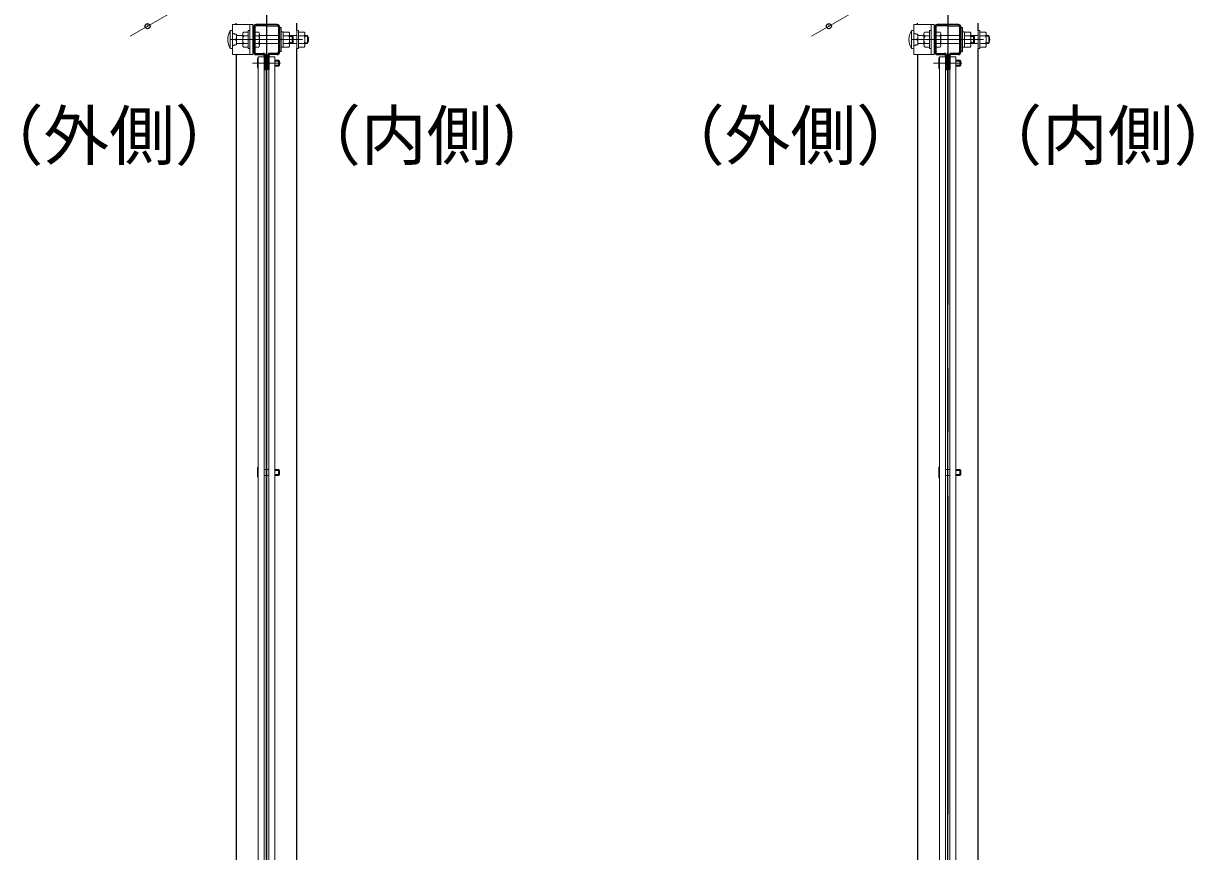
# Model space of a CAD drawing. Units: millimetres, scale not verified. Extents: x -4200 to 4200, y -2970 to 2970.
# Drawn here: x -484 to 684, y 1164 to 1991 of the extents above; entities that cross this region are included whole.
import ezdxf
from ezdxf.enums import TextEntityAlignment as Align

# ---------------------------------------------------------------- set-up
doc = ezdxf.new("R2010")
doc.units = ezdxf.units.MM
doc.header["$LTSCALE"] = 10
doc.header["$PDMODE"] = 32
doc.header["$PDSIZE"] = 5
doc.linetypes.add('USER1', pattern=[50.8, 31.75, -6.35, 6.35, -6.35])
for name, color, linetype, lineweight in [('0-0_D-BMK', 2, 'USER1', 13), ('0-2_D-STR-TXT', 7, 'Continuous', 13), ('0-3_D-STR-DIM', 7, 'Continuous', 13), ('0-4_D-STR1', 1, 'Continuous', 25), ('0-5_D-STR3', 3, 'Continuous', 13), ('0-6_D-STR2', 7, 'Continuous', 13), ('0-8_Defpoints', 8, 'Continuous', 25), ('0-C_CENTER', 2, 'USER1', 25)]:
    doc.layers.add(name, color=color, linetype=linetype, lineweight=lineweight)
doc.styles.add('ＭＳ ゴシック', font='')
doc.styles.get('ＭＳ ゴシック').set_extended_font_data('MS Gothic')

msp = doc.modelspace()

# ---------------------------------------------------------------- linework, layer by layer
at = {"layer": '0-0_D-BMK'}
for p, q in [((-276.7, 1974.45), (-205.2, 1974.45)), ((403.3, 1974.45), (474.8, 1974.45)), ((-255.06, 1950.95), (-226.85, 1950.95)), ((424.94, 1950.95), (453.15, 1950.95))]:
    msp.add_line(p, q, dxfattribs=at)
at = {"layer": '0-3_D-STR-DIM'}
for p, q in [((-270.77, 2039.1), (-376.94, 1977.8)), ((409.23, 2039.1), (303.06, 1977.8))]:
    msp.add_line(p, q, dxfattribs=at)
at = {"layer": '0-4_D-STR1'}
for p, q in [((-271.2, 1989.45), (-271.2, 1990.86)), ((-253.95, 1987.05), (-253.95, 1961.85)), ((-252.75, 1987.05), (-252.75, 1961.85)), ((-240.95, 1988.25), (-251.55, 1988.25)), ((-240.95, 1988.25), (-230.35, 1988.25)), ((-229.15, 1987.05), (-229.15, 1961.85)), ((-227.95, 1987.05), (-227.95, 1961.85)), ((-210.7, 1983.45), (-210.7, 1990.86)), ((408.8, 1989.45), (408.8, 1990.86)), ((426.05, 1987.05), (426.05, 1961.85)), ((427.25, 1987.05), (427.25, 1961.85)), ((439.05, 1988.25), (428.45, 1988.25)), ((439.05, 1988.25), (449.65, 1988.25)), ((450.85, 1987.05), (450.85, 1961.85)), ((452.05, 1987.05), (452.05, 1961.85)), ((469.3, 1983.45), (469.3, 1990.86)), ((-210.7, 1109.95), (-210.7, 1965.45)), ((469.3, 1109.95), (469.3, 1965.45)), ((-271.2, 1959.45), (-271.2, 1131.95)), ((-251.55, 1960.65), (-244.35, 1960.65)), ((-251.55, 1959.45), (-244.35, 1959.45)), ((-243.15, 1958.25), (-243.15, 1944.45)), ((-243.15, 1954.45), (-241.95, 1954.45)), ((-241.95, 1958.25), (-241.95, 1944.45)), ((-239.95, 1958.25), (-239.95, 1944.45)), ((-239.95, 1954.45), (-238.75, 1954.45)), ((-238.75, 1958.25), (-238.75, 1944.45)), ((-230.35, 1960.65), (-237.55, 1960.65)), ((-230.35, 1959.45), (-237.55, 1959.45)), ((408.8, 1959.45), (408.8, 1131.95)), ((428.45, 1960.65), (435.65, 1960.65)), ((428.45, 1959.45), (435.65, 1959.45)), ((436.85, 1958.25), (436.85, 1944.45)), ((436.85, 1954.45), (438.05, 1954.45)), ((438.05, 1958.25), (438.05, 1944.45)), ((440.05, 1958.25), (440.05, 1944.45)), ((440.05, 1954.45), (441.25, 1954.45)), ((441.25, 1958.25), (441.25, 1944.45)), ((449.65, 1960.65), (442.45, 1960.65)), ((449.65, 1959.45), (442.45, 1959.45)), ((-243.15, 1947.45), (-241.95, 1947.45)), ((-243.15, 1944.45), (-241.95, 1944.45)), ((-239.95, 1947.45), (-238.75, 1947.45)), ((-238.75, 1944.45), (-239.95, 1944.45)), ((436.85, 1947.45), (438.05, 1947.45)), ((436.85, 1944.45), (438.05, 1944.45)), ((440.05, 1947.45), (441.25, 1947.45)), ((441.25, 1944.45), (440.05, 1944.45))]:
    msp.add_line(p, q, dxfattribs=at)
for points in [[(-230.35, 1989.45), (-240.95, 1989.45), (-251.55, 1989.45)], [(449.65, 1989.45), (439.05, 1989.45), (428.45, 1989.45)]]:
    msp.add_lwpolyline(points, dxfattribs=at)
for centre, radius, start, end in [((-251.55, 1987.05), 2.4, 90, 180), ((-251.55, 1987.05), 1.2, 90, 180), ((-230.35, 1987.05), 2.4, 0, 90), ((-230.35, 1987.05), 1.2, 0, 90), ((428.45, 1987.05), 2.4, 90, 180), ((428.45, 1987.05), 1.2, 90, 180), ((449.65, 1987.05), 2.4, 0, 90), ((449.65, 1987.05), 1.2, 0, 90), ((-251.55, 1961.85), 2.4, 180, 270), ((-251.55, 1961.85), 1.2, 180, 270), ((-244.35, 1958.25), 2.4, 0, 90), ((-244.35, 1958.25), 1.2, 0, 90), ((-237.55, 1958.25), 2.4, 90, 180), ((-237.55, 1958.25), 1.2, 90, 180), ((-230.35, 1961.85), 2.4, 270, 0), ((-230.35, 1961.85), 1.2, 270, 0), ((428.45, 1961.85), 2.4, 180, 270), ((428.45, 1961.85), 1.2, 180, 270), ((435.65, 1958.25), 2.4, 0, 90), ((435.65, 1958.25), 1.2, 0, 90), ((442.45, 1958.25), 2.4, 90, 180), ((442.45, 1958.25), 1.2, 90, 180), ((449.65, 1961.85), 2.4, 270, 0), ((449.65, 1961.85), 1.2, 270, 0)]:
    msp.add_arc(centre, radius, start, end, dxfattribs=at)
at = {"layer": '0-5_D-STR3'}
for p, q in [((-257.65, 1989.45), (-257.65, 1959.45)), ((-227.95, 1986.45), (-226.35, 1986.45)), ((-227.95, 1986.45), (-226.35, 1986.45)), ((-226.35, 1962.45), (-226.35, 1986.45)), ((422.35, 1989.45), (422.35, 1959.45)), ((452.05, 1986.45), (453.65, 1986.45)), ((452.05, 1986.45), (453.65, 1986.45)), ((453.65, 1962.45), (453.65, 1986.45)), ((-277.1, 1983.45), (-277.1, 1965.45)), ((-277.1, 1983.45), (-276, 1983.45)), ((-274.9, 1980.39), (-273.4, 1980.39)), ((-272.15, 1974.45), (-274.9, 1974.45)), ((-270.9, 1979.77), (-272.78, 1979.77)), ((-270.9, 1979.77), (-270.9, 1969.13)), ((-270.9, 1978.45), (-264.75, 1978.45)), ((-264.75, 1980.08), (-264.75, 1968.82)), ((-263.67, 1981.95), (-259.25, 1981.95)), ((-263.67, 1978.21), (-259.25, 1978.21)), ((-259.25, 1983.45), (-259.25, 1965.45)), ((-257.65, 1983.45), (-259.25, 1983.45)), ((-254.45, 1981.95), (-253.95, 1981.95)), ((-254.45, 1978.2), (-253.95, 1978.2)), ((-252.75, 1981.95), (-248.65, 1981.95)), ((-252.75, 1978.2), (-248.65, 1978.2)), ((-247.95, 1980.23), (-247.95, 1968.68)), ((-247.95, 1978.45), (-229.15, 1978.45)), ((-226.35, 1982.15), (-224.35, 1982.15)), ((-224.35, 1966.75), (-224.35, 1982.15)), ((-224.35, 1981.95), (-218.55, 1981.95)), ((-224.35, 1978.2), (-218.55, 1978.2)), ((-217.85, 1980.23), (-217.85, 1968.68)), ((-217.85, 1978.45), (-210.7, 1978.45)), ((-217.85, 1977.45), (-214.25, 1977.45)), ((-215.25, 1978.45), (-214.25, 1977.45)), ((-214.25, 1977.45), (-214.25, 1971.45)), ((-210.7, 1983.45), (-210.7, 1965.45)), ((-209.1, 1981.95), (-209.1, 1966.95)), ((-209.1, 1981.95), (-203.3, 1981.95)), ((-209.1, 1978.2), (-203.3, 1978.2)), ((-202.6, 1980.23), (-202.6, 1968.68)), ((-202.6, 1978.45), (-199.9, 1978.45)), ((-202.6, 1977.77), (-199.58, 1977.77)), ((-199.9, 1978.45), (-199.9, 1970.45)), ((402.9, 1983.45), (402.9, 1965.45)), ((402.9, 1983.45), (404, 1983.45)), ((405.1, 1980.39), (406.6, 1980.39)), ((407.85, 1974.45), (405.1, 1974.45)), ((409.1, 1979.77), (407.22, 1979.77)), ((409.1, 1979.77), (409.1, 1969.13)), ((409.1, 1978.45), (415.25, 1978.45)), ((415.25, 1980.08), (415.25, 1968.82)), ((416.33, 1981.95), (420.75, 1981.95)), ((416.33, 1978.21), (420.75, 1978.21)), ((420.75, 1983.45), (420.75, 1965.45)), ((422.35, 1983.45), (420.75, 1983.45)), ((425.55, 1981.95), (426.05, 1981.95)), ((425.55, 1978.2), (426.05, 1978.2)), ((427.25, 1981.95), (431.35, 1981.95)), ((427.25, 1978.2), (431.35, 1978.2)), ((432.05, 1980.23), (432.05, 1968.68)), ((432.05, 1978.45), (450.85, 1978.45)), ((453.65, 1982.15), (455.65, 1982.15)), ((455.65, 1966.75), (455.65, 1982.15)), ((455.65, 1981.95), (461.45, 1981.95)), ((455.65, 1978.2), (461.45, 1978.2)), ((462.15, 1980.23), (462.15, 1968.68)), ((462.15, 1978.45), (469.3, 1978.45)), ((462.15, 1977.45), (465.75, 1977.45)), ((464.75, 1978.45), (465.75, 1977.45)), ((465.75, 1977.45), (465.75, 1971.45)), ((469.3, 1983.45), (469.3, 1965.45)), ((470.9, 1981.95), (470.9, 1966.95)), ((470.9, 1981.95), (476.7, 1981.95)), ((470.9, 1978.2), (476.7, 1978.2)), ((477.4, 1980.23), (477.4, 1968.68)), ((477.4, 1978.45), (480.1, 1978.45)), ((477.4, 1977.77), (480.42, 1977.77)), ((480.1, 1978.45), (480.1, 1970.45)), ((-277.1, 1965.45), (-276, 1965.45)), ((-274.9, 1968.51), (-273.4, 1968.51)), ((-270.9, 1969.13), (-272.78, 1969.13)), ((-270.9, 1970.45), (-264.75, 1970.45)), ((-263.67, 1970.69), (-259.25, 1970.69)), ((-263.67, 1966.95), (-259.25, 1966.95)), ((-257.65, 1965.45), (-259.25, 1965.45)), ((-254.45, 1970.7), (-253.95, 1970.7)), ((-254.45, 1966.95), (-253.95, 1966.95)), ((-252.75, 1970.7), (-248.65, 1970.7)), ((-252.75, 1966.95), (-248.65, 1966.95)), ((-247.95, 1970.45), (-229.15, 1970.45)), ((-227.95, 1962.45), (-226.35, 1962.45)), ((-226.35, 1966.75), (-224.35, 1966.75)), ((-224.35, 1970.7), (-218.55, 1970.7)), ((-224.35, 1966.95), (-218.55, 1966.95)), ((-217.85, 1971.45), (-214.25, 1971.45)), ((-217.85, 1970.45), (-210.7, 1970.45)), ((-209.1, 1965.45), (-210.7, 1965.45)), ((-209.1, 1970.7), (-203.3, 1970.7)), ((-209.1, 1966.95), (-203.3, 1966.95)), ((-202.6, 1971.13), (-199.58, 1971.13)), ((-202.6, 1970.45), (-199.9, 1970.45)), ((402.9, 1965.45), (404, 1965.45)), ((405.1, 1968.51), (406.6, 1968.51)), ((409.1, 1969.13), (407.22, 1969.13)), ((409.1, 1970.45), (415.25, 1970.45)), ((416.33, 1970.69), (420.75, 1970.69)), ((416.33, 1966.95), (420.75, 1966.95)), ((422.35, 1965.45), (420.75, 1965.45)), ((425.55, 1970.7), (426.05, 1970.7)), ((425.55, 1966.95), (426.05, 1966.95)), ((427.25, 1970.7), (431.35, 1970.7)), ((427.25, 1966.95), (431.35, 1966.95)), ((432.05, 1970.45), (450.85, 1970.45)), ((452.05, 1962.45), (453.65, 1962.45)), ((453.65, 1966.75), (455.65, 1966.75)), ((455.65, 1970.7), (461.45, 1970.7)), ((455.65, 1966.95), (461.45, 1966.95)), ((462.15, 1971.45), (465.75, 1971.45)), ((462.15, 1970.45), (469.3, 1970.45)), ((470.9, 1965.45), (469.3, 1965.45)), ((470.9, 1970.7), (476.7, 1970.7)), ((470.9, 1966.95), (476.7, 1966.95)), ((477.4, 1971.13), (480.42, 1971.13)), ((477.4, 1970.45), (480.1, 1970.45)), ((-249.95, 1955.28), (-249.95, 1946.62)), ((-241.95, 1953.95), (-241.15, 1953.95)), ((-240.75, 1953.95), (-239.95, 1953.95)), ((-232.76, 1953.95), (-228.95, 1953.95)), ((-228.95, 1953.95), (-228.95, 1947.95)), ((-227.95, 1952.95), (-228.95, 1953.95)), ((430.05, 1955.28), (430.05, 1946.62)), ((438.05, 1953.95), (438.85, 1953.95)), ((439.25, 1953.95), (440.05, 1953.95)), ((447.24, 1953.95), (451.05, 1953.95)), ((451.05, 1953.95), (451.05, 1947.95)), ((452.05, 1952.95), (451.05, 1953.95)), ((-241.95, 1947.95), (-241.15, 1947.95)), ((-240.75, 1947.95), (-239.95, 1947.95)), ((-238.75, 1944.45), (-238.75, 1942.7)), ((-232.76, 1948.95), (-227.95, 1948.95)), ((-232.76, 1947.95), (-228.95, 1947.95)), ((-227.95, 1948.95), (-228.95, 1947.95)), ((438.05, 1947.95), (438.85, 1947.95)), ((439.25, 1947.95), (440.05, 1947.95)), ((441.25, 1944.45), (441.25, 1942.7)), ((447.24, 1948.95), (452.05, 1948.95)), ((447.24, 1947.95), (451.05, 1947.95)), ((452.05, 1948.95), (451.05, 1947.95)), ((-249.95, 1547.03), (-249.95, 1538.37)), ((-243.15, 1545.7), (-241.15, 1545.7)), ((-238.75, 1545.7), (-240.75, 1545.7)), ((-232.76, 1545.7), (-228.95, 1545.7)), ((-228.95, 1545.7), (-228.95, 1539.7)), ((-227.95, 1544.7), (-228.95, 1545.7)), ((430.05, 1547.03), (430.05, 1538.37)), ((436.85, 1545.7), (438.85, 1545.7)), ((441.25, 1545.7), (439.25, 1545.7)), ((447.24, 1545.7), (451.05, 1545.7)), ((451.05, 1545.7), (451.05, 1539.7)), ((452.05, 1544.7), (451.05, 1545.7)), ((-243.15, 1539.7), (-241.15, 1539.7)), ((-238.75, 1539.7), (-240.75, 1539.7)), ((-232.76, 1540.7), (-227.95, 1540.7)), ((-232.76, 1539.7), (-228.95, 1539.7)), ((-227.95, 1540.7), (-228.95, 1539.7)), ((436.85, 1539.7), (438.85, 1539.7)), ((441.25, 1539.7), (439.25, 1539.7)), ((447.24, 1540.7), (452.05, 1540.7)), ((447.24, 1539.7), (451.05, 1539.7)), ((452.05, 1540.7), (451.05, 1539.7))]:
    msp.add_line(p, q, dxfattribs=at)
for points in [[(-254.45, 1989.45), (-274.9, 1989.45), (-274.9, 1959.45), (-254.45, 1959.45)], [(425.55, 1989.45), (405.1, 1989.45), (405.1, 1959.45), (425.55, 1959.45)], [(-249.15, 1134.2), (-249.15, 1957.2), (-243.15, 1957.2), (-243.15, 1134.2)], [(-232.76, 1134.2), (-232.76, 1957.2), (-238.75, 1957.2), (-238.75, 1134.2)], [(430.85, 1134.2), (430.85, 1957.2), (436.85, 1957.2), (436.85, 1134.2)], [(447.24, 1134.2), (447.24, 1957.2), (441.25, 1957.2), (441.25, 1134.2)]]:
    msp.add_lwpolyline(points, close=True, dxfattribs=at)
for points in [[(-270.9, 1975.51), (-272.15, 1974.45), (-270.9, 1973.39)], [(-215.25, 1978.45), (-215.25, 1970.45), (-214.25, 1971.45)], [(-209.1, 1965.45), (-209.1, 1983.45), (-210.7, 1983.45)], [(409.1, 1975.51), (407.85, 1974.45), (409.1, 1973.39)], [(464.75, 1978.45), (464.75, 1970.45), (465.75, 1971.45)], [(470.9, 1965.45), (470.9, 1983.45), (469.3, 1983.45)], [(-232.76, 1952.95), (-227.95, 1952.95), (-227.95, 1948.95)], [(447.24, 1952.95), (452.05, 1952.95), (452.05, 1948.95)], [(-232.76, 1544.7), (-227.95, 1544.7), (-227.95, 1540.7)], [(447.24, 1544.7), (452.05, 1544.7), (452.05, 1540.7)]]:
    msp.add_lwpolyline(points, dxfattribs=at)
for centre, radius, start, end in [((-262.82, 1974.45), 16.88, 147.77316, 212.22684), ((-276, 1982.35), 1.1, 0, 90), ((-272.78, 1980.39), 0.622, 180, 270), ((-262.59, 1980.08), 2.16, 120, 240), ((-257.67, 1974.45), 7.08, 147.93138, 212.06862), ((-250.8, 1980.07), 2.85, 318.83491, 41.16509), ((-258.35, 1974.45), 10.39, 338.85295, 21.14705), ((-220.7, 1980.07), 2.85, 318.83491, 41.16509), ((-228.25, 1974.45), 10.39, 338.85295, 21.14705), ((-205.45, 1980.07), 2.85, 318.83491, 41.16509), ((-213, 1974.45), 10.39, 338.85295, 21.14705), ((-207.4, 1974.45), 8.5, 331.92751, 28.07249), ((417.18, 1974.45), 16.88, 147.77316, 212.22684), ((404, 1982.35), 1.1, 0, 90), ((407.22, 1980.39), 0.622, 180, 270), ((417.41, 1980.08), 2.16, 120, 240), ((422.33, 1974.45), 7.08, 147.93138, 212.06862), ((429.2, 1980.07), 2.85, 318.83491, 41.16509), ((421.65, 1974.45), 10.39, 338.85295, 21.14705), ((459.3, 1980.07), 2.85, 318.83491, 41.16509), ((451.75, 1974.45), 10.39, 338.85295, 21.14705), ((474.55, 1980.07), 2.85, 318.83491, 41.16509), ((467, 1974.45), 10.39, 338.85295, 21.14705), ((472.6, 1974.45), 8.5, 331.92751, 28.07249), ((-276, 1966.55), 1.1, 270, 0), ((-272.78, 1968.51), 0.622, 90, 180), ((-262.59, 1968.82), 2.16, 120, 240), ((-250.8, 1968.82), 2.85, 318.86505, 41.13495), ((-220.7, 1968.82), 2.85, 318.86505, 41.13495), ((-205.45, 1968.82), 2.85, 318.86505, 41.13495), ((404, 1966.55), 1.1, 270, 0), ((407.22, 1968.51), 0.622, 90, 180), ((417.41, 1968.82), 2.16, 120, 240), ((429.2, 1968.82), 2.85, 318.86505, 41.13495), ((459.3, 1968.82), 2.85, 318.86505, 41.13495), ((474.55, 1968.82), 2.85, 318.86505, 41.13495), ((-248.31, 1955.28), 1.64, 120.65597, 239.34403), ((-244.37, 1950.95), 5.58, 148.86338, 211.13662), ((431.69, 1955.28), 1.64, 120.65597, 239.34403), ((435.63, 1950.95), 5.58, 148.86338, 211.13662), ((-248.31, 1946.62), 1.64, 120.65597, 239.34403), ((431.69, 1946.62), 1.64, 120.65597, 239.34403), ((-248.31, 1547.03), 1.64, 120.65597, 239.34403), ((-244.37, 1542.7), 5.58, 148.86338, 211.13662), ((431.69, 1547.03), 1.64, 120.65597, 239.34403), ((435.63, 1542.7), 5.58, 148.86338, 211.13662), ((-248.31, 1538.37), 1.64, 120.65597, 239.34403), ((431.69, 1538.37), 1.64, 120.65597, 239.34403)]:
    msp.add_arc(centre, radius, start, end, dxfattribs=at)
at = {"layer": '0-6_D-STR2'}
for p, q in [((-240.75, 1961.2), (-241.15, 1961.2)), ((-241.15, 1961.2), (-241.15, 1131.2)), ((-240.75, 1961.2), (-241.15, 1961.2)), ((-240.75, 1961.2), (-240.75, 1131.2)), ((439.25, 1961.2), (438.85, 1961.2)), ((438.85, 1961.2), (438.85, 1131.2)), ((439.25, 1961.2), (438.85, 1961.2)), ((439.25, 1961.2), (439.25, 1131.2))]:
    msp.add_line(p, q, dxfattribs=at)
at = {"layer": '0-8_Defpoints'}
for p in [(-359.62, 1987.8), (320.38, 1987.8)]:
    msp.add_point(p, dxfattribs=at)
at = {"layer": '0-C_CENTER'}
for p, q in [((-240.95, 2027.45), (-240.95, -207.46)), ((439.05, 2027.45), (439.05, -187.46))]:
    msp.add_line(p, q, dxfattribs=at)

# ---------------------------------------------------------------- texts
at = {"layer": '0-2_D-STR-TXT', "style": 'ＭＳ ゴシック'}
for s, p in [('（外側）', (-529.21, 1840.19)), ('（内側）', (-212.36, 1840.19)), ('（外側）', (150.79, 1840.19)), ('（内側）', (467.64, 1840.19))]:
    msp.add_text(s, height=48.09, dxfattribs=at).set_placement(p, align=Align.BOTTOM_LEFT)

doc.saveas('drawing.dxf')
